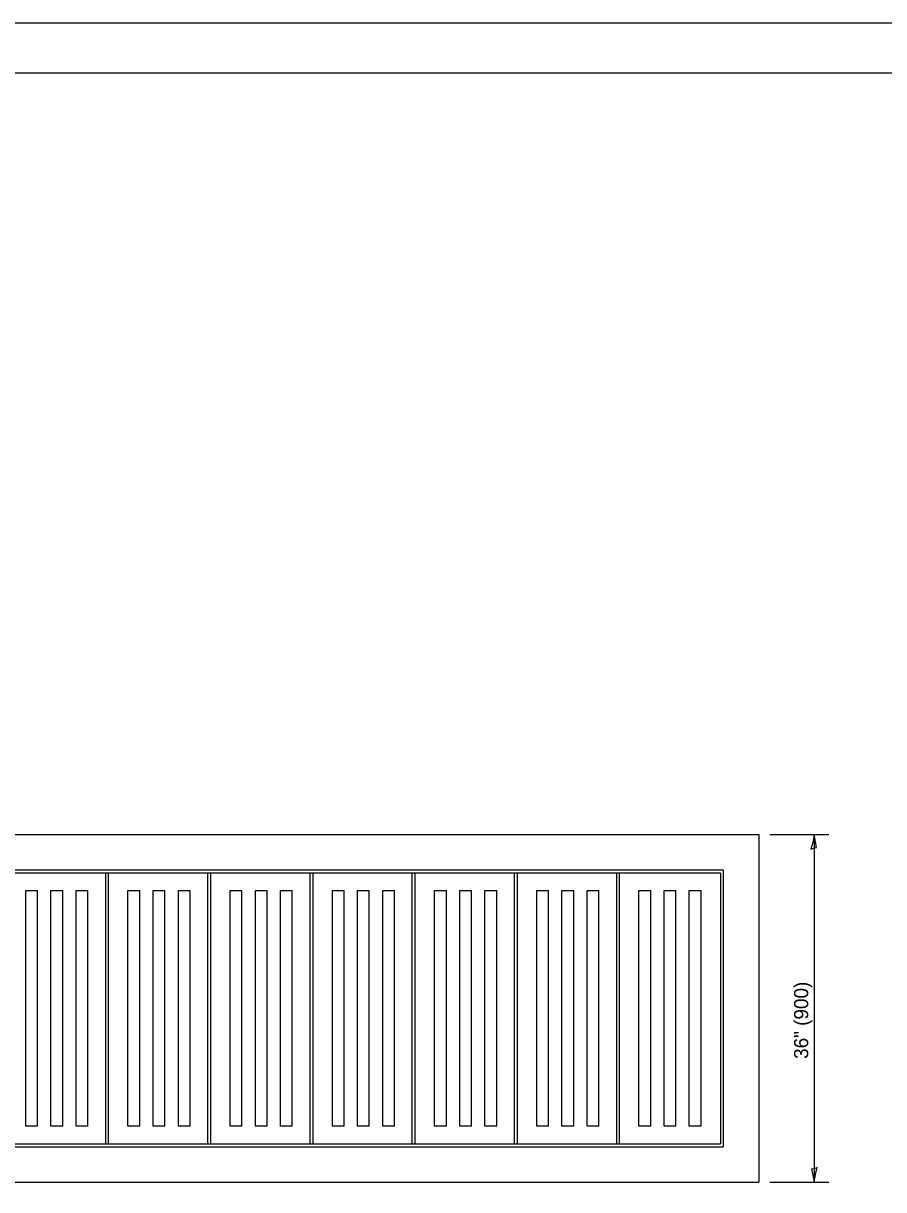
# Model space of a CAD drawing. Extents: x 100793 to 101473, y 99953 to 100393.
# Drawn here: x 101026.9 to 101200.2, y 100158.1 to 100393.1 of the extents above; entities that cross this region are included whole.
import ezdxf

# ---------------------------------------------------------------- set-up
doc = ezdxf.new("R2010")
doc.units = 0
for name, color, linetype in [('Design_PR_Roadway Dimensions', 7, 'Continuous'), ('Level 43', 7, 'Continuous'), ('Level 52', 7, 'Continuous'), ('Sheets_50 Reference Boundary', 7, 'Continuous'), ('Sheets_General Details', 7, 'Continuous'), ('Sheets_Printer Plotting Border', 7, 'Continuous')]:
    doc.layers.add(name, color=color, linetype=linetype)

msp = doc.modelspace()

# ---------------------------------------------------------------- linework, layer by layer
at = {"layer": 'Level 43'}
for p, q in [((101177.26, 100229.66), (101189.15, 100229.66)), ((101186.18, 100229.66), (101186.18, 100159.6)), ((101177.26, 100159.6), (101189.15, 100159.6))]:
    msp.add_line(p, q, dxfattribs=at)
for points in [[(101185.56, 100226.69), (101186.13, 100226.93), (101186.68, 100227.03), (101186.44, 100228.18), (101186.18, 100229.66), (101185.9, 100228.08)], [(101186.8, 100162.57), (101186.23, 100162.33), (101185.69, 100162.23), (101185.93, 100161.09), (101186.18, 100159.6), (101186.47, 100161.19)]]:
    msp.add_lwpolyline(points, close=True, dxfattribs=at)
at = {"layer": 'Level 52'}
for p, q in [((100850.85, 100229.66), (101175.03, 100229.66)), ((101175.03, 100229.66), (101175.03, 100159.6)), ((100857.97, 100222.54), (101167.9, 100222.54)), ((101167.9, 100222.54), (101167.9, 100166.73)), ((100858.57, 100221.94), (101167.31, 100221.94)), ((101043.51, 100167.32), (101043.51, 100221.94)), ((101043.51, 100167.32), (101043.51, 100221.94)), ((101043.51, 100167.32), (101043.51, 100221.94)), ((101043.51, 100167.32), (101043.51, 100221.94)), ((101043.51, 100167.32), (101043.51, 100221.94)), ((101043.51, 100167.32), (101043.51, 100221.94)), ((101043.51, 100167.32), (101043.51, 100221.94)), ((101043.51, 100167.32), (101043.51, 100221.94)), ((101043.51, 100167.32), (101043.51, 100221.94)), ((101043.51, 100167.32), (101043.51, 100221.94)), ((101043.51, 100167.32), (101043.51, 100221.94)), ((101043.51, 100167.32), (101043.51, 100221.94)), ((101043.51, 100167.32), (101043.51, 100221.94)), ((101043.51, 100167.32), (101043.51, 100221.94)), ((101043.51, 100167.32), (101043.51, 100221.94)), ((101043.51, 100167.32), (101043.51, 100221.94)), ((101043.51, 100167.32), (101043.51, 100221.94)), ((101043.51, 100167.32), (101043.51, 100221.94)), ((101043.51, 100167.32), (101043.51, 100221.94)), ((101043.51, 100167.32), (101043.51, 100221.94)), ((101043.51, 100167.32), (101043.51, 100221.94)), ((101044.1, 100167.32), (101044.1, 100221.94)), ((101044.1, 100167.32), (101044.1, 100221.94)), ((101044.1, 100167.32), (101044.1, 100221.94)), ((101044.1, 100167.32), (101044.1, 100221.94)), ((101044.1, 100167.32), (101044.1, 100221.94)), ((101044.1, 100167.32), (101044.1, 100221.94)), ((101044.1, 100167.32), (101044.1, 100221.94)), ((101044.1, 100167.32), (101044.1, 100221.94)), ((101044.1, 100167.32), (101044.1, 100221.94)), ((101044.1, 100167.32), (101044.1, 100221.94)), ((101044.1, 100167.32), (101044.1, 100221.94)), ((101044.1, 100167.32), (101044.1, 100221.94)), ((101044.1, 100167.32), (101044.1, 100221.94)), ((101044.1, 100167.32), (101044.1, 100221.94)), ((101044.1, 100167.32), (101044.1, 100221.94)), ((101044.1, 100167.32), (101044.1, 100221.94)), ((101044.1, 100167.32), (101044.1, 100221.94)), ((101044.1, 100167.32), (101044.1, 100221.94)), ((101044.1, 100167.32), (101044.1, 100221.94)), ((101044.1, 100167.32), (101044.1, 100221.94)), ((101044.1, 100167.32), (101044.1, 100221.94)), ((101064.1, 100167.32), (101064.1, 100221.94)), ((101064.1, 100167.32), (101064.1, 100221.94)), ((101064.1, 100167.32), (101064.1, 100221.94)), ((101064.1, 100167.32), (101064.1, 100221.94)), ((101064.1, 100167.32), (101064.1, 100221.94)), ((101064.1, 100167.32), (101064.1, 100221.94)), ((101064.1, 100167.32), (101064.1, 100221.94)), ((101064.1, 100167.32), (101064.1, 100221.94)), ((101064.1, 100167.32), (101064.1, 100221.94)), ((101064.1, 100167.32), (101064.1, 100221.94)), ((101064.1, 100167.32), (101064.1, 100221.94)), ((101064.1, 100167.32), (101064.1, 100221.94)), ((101064.1, 100167.32), (101064.1, 100221.94)), ((101064.1, 100167.32), (101064.1, 100221.94)), ((101064.1, 100167.32), (101064.1, 100221.94)), ((101064.69, 100167.32), (101064.69, 100221.94)), ((101064.69, 100167.32), (101064.69, 100221.94)), ((101064.69, 100167.32), (101064.69, 100221.94)), ((101064.69, 100167.32), (101064.69, 100221.94)), ((101064.69, 100167.32), (101064.69, 100221.94)), ((101064.69, 100167.32), (101064.69, 100221.94)), ((101064.69, 100167.32), (101064.69, 100221.94)), ((101064.69, 100167.32), (101064.69, 100221.94)), ((101064.69, 100167.32), (101064.69, 100221.94)), ((101064.69, 100167.32), (101064.69, 100221.94)), ((101064.69, 100167.32), (101064.69, 100221.94)), ((101064.69, 100167.32), (101064.69, 100221.94)), ((101064.69, 100167.32), (101064.69, 100221.94)), ((101064.69, 100167.32), (101064.69, 100221.94)), ((101064.69, 100167.32), (101064.69, 100221.94)), ((101084.68, 100167.32), (101084.68, 100221.94)), ((101084.68, 100167.32), (101084.68, 100221.94)), ((101084.68, 100167.32), (101084.68, 100221.94)), ((101084.68, 100167.32), (101084.68, 100221.94)), ((101084.68, 100167.32), (101084.68, 100221.94)), ((101084.68, 100167.32), (101084.68, 100221.94)), ((101084.68, 100167.32), (101084.68, 100221.94)), ((101084.68, 100167.32), (101084.68, 100221.94)), ((101084.68, 100167.32), (101084.68, 100221.94)), ((101084.68, 100167.32), (101084.68, 100221.94)), ((101085.28, 100167.32), (101085.28, 100221.94)), ((101085.28, 100167.32), (101085.28, 100221.94)), ((101085.28, 100167.32), (101085.28, 100221.94)), ((101085.28, 100167.32), (101085.28, 100221.94)), ((101085.28, 100167.32), (101085.28, 100221.94)), ((101085.28, 100167.32), (101085.28, 100221.94)), ((101085.28, 100167.32), (101085.28, 100221.94)), ((101085.28, 100167.32), (101085.28, 100221.94)), ((101085.28, 100167.32), (101085.28, 100221.94)), ((101085.28, 100167.32), (101085.28, 100221.94)), ((101105.26, 100167.32), (101105.26, 100221.94)), ((101105.26, 100167.32), (101105.26, 100221.94)), ((101105.26, 100167.32), (101105.26, 100221.94)), ((101105.26, 100167.32), (101105.26, 100221.94)), ((101105.26, 100167.32), (101105.26, 100221.94)), ((101105.26, 100167.32), (101105.26, 100221.94)), ((101105.85, 100167.32), (101105.85, 100221.94)), ((101105.85, 100167.32), (101105.85, 100221.94)), ((101105.85, 100167.32), (101105.85, 100221.94)), ((101105.85, 100167.32), (101105.85, 100221.94)), ((101105.85, 100167.32), (101105.85, 100221.94)), ((101105.85, 100167.32), (101105.85, 100221.94)), ((101125.84, 100167.32), (101125.84, 100221.94)), ((101125.84, 100167.32), (101125.84, 100221.94)), ((101125.84, 100167.32), (101125.84, 100221.94)), ((101126.43, 100167.32), (101126.43, 100221.94)), ((101126.43, 100167.32), (101126.43, 100221.94)), ((101126.43, 100167.32), (101126.43, 100221.94)), ((101146.43, 100167.32), (101146.43, 100221.94)), ((101147.02, 100167.32), (101147.02, 100221.94)), ((101167.31, 100221.94), (101167.31, 100167.32)), ((101027.41, 100218.38), (101029.78, 100218.38)), ((101027.41, 100170.88), (101027.41, 100218.38)), ((101029.78, 100170.88), (101029.78, 100218.38)), ((101032.48, 100218.38), (101034.85, 100218.38)), ((101032.48, 100170.88), (101032.48, 100218.38)), ((101034.85, 100170.88), (101034.85, 100218.38)), ((101037.55, 100218.38), (101039.93, 100218.38)), ((101037.55, 100170.88), (101037.55, 100218.38)), ((101039.93, 100170.88), (101039.93, 100218.38)), ((101047.99, 100218.38), (101050.37, 100218.38)), ((101047.99, 100170.88), (101047.99, 100218.38)), ((101050.37, 100170.88), (101050.37, 100218.38)), ((101053.06, 100218.38), (101055.44, 100218.38)), ((101053.06, 100170.88), (101053.06, 100218.38)), ((101055.44, 100170.88), (101055.44, 100218.38)), ((101058.14, 100218.38), (101060.51, 100218.38)), ((101058.14, 100170.88), (101058.14, 100218.38)), ((101060.51, 100170.88), (101060.51, 100218.38)), ((101068.57, 100218.38), (101070.95, 100218.38)), ((101068.57, 100170.88), (101068.57, 100218.38)), ((101070.95, 100170.88), (101070.95, 100218.38)), ((101073.65, 100218.38), (101076.02, 100218.38)), ((101073.65, 100170.88), (101073.65, 100218.38)), ((101076.02, 100170.88), (101076.02, 100218.38)), ((101078.72, 100218.38), (101081.09, 100218.38)), ((101078.72, 100170.88), (101078.72, 100218.38)), ((101081.09, 100170.88), (101081.09, 100218.38)), ((101089.16, 100218.38), (101091.53, 100218.38)), ((101089.16, 100170.88), (101089.16, 100218.38)), ((101091.53, 100170.88), (101091.53, 100218.38)), ((101094.23, 100218.38), (101096.6, 100218.38)), ((101094.23, 100170.88), (101094.23, 100218.38)), ((101096.6, 100170.88), (101096.6, 100218.38)), ((101099.3, 100218.38), (101101.68, 100218.38)), ((101099.3, 100170.88), (101099.3, 100218.38)), ((101101.68, 100170.88), (101101.68, 100218.38)), ((101109.74, 100218.38), (101112.12, 100218.38)), ((101109.74, 100170.88), (101109.74, 100218.38)), ((101112.12, 100170.88), (101112.12, 100218.38)), ((101114.81, 100218.38), (101117.19, 100218.38)), ((101114.81, 100170.88), (101114.81, 100218.38)), ((101117.19, 100170.88), (101117.19, 100218.38)), ((101119.88, 100218.38), (101122.26, 100218.38)), ((101119.88, 100170.88), (101119.88, 100218.38)), ((101122.26, 100170.88), (101122.26, 100218.38)), ((101130.32, 100218.38), (101132.7, 100218.38)), ((101130.32, 100170.88), (101130.32, 100218.38)), ((101132.7, 100170.88), (101132.7, 100218.38)), ((101135.4, 100218.38), (101137.77, 100218.38)), ((101135.4, 100170.88), (101135.4, 100218.38)), ((101137.77, 100170.88), (101137.77, 100218.38)), ((101140.47, 100218.38), (101142.84, 100218.38)), ((101140.47, 100170.88), (101140.47, 100218.38)), ((101142.84, 100170.88), (101142.84, 100218.38)), ((101150.9, 100218.38), (101153.28, 100218.38)), ((101150.9, 100170.88), (101150.9, 100218.38)), ((101153.28, 100170.88), (101153.28, 100218.38)), ((101155.98, 100170.88), (101155.98, 100218.38)), ((101155.98, 100218.38), (101158.36, 100218.38)), ((101158.36, 100170.88), (101158.36, 100218.38)), ((101161.05, 100170.88), (101161.05, 100218.38)), ((101161.05, 100218.38), (101163.43, 100218.38)), ((101163.43, 100170.88), (101163.43, 100218.38)), ((101029.78, 100170.88), (101027.41, 100170.88)), ((101034.85, 100170.88), (101032.48, 100170.88)), ((101039.93, 100170.88), (101037.55, 100170.88)), ((101050.37, 100170.88), (101047.99, 100170.88)), ((101055.44, 100170.88), (101053.06, 100170.88)), ((101060.51, 100170.88), (101058.14, 100170.88)), ((101070.95, 100170.88), (101068.57, 100170.88)), ((101076.02, 100170.88), (101073.65, 100170.88)), ((101081.09, 100170.88), (101078.72, 100170.88)), ((101091.53, 100170.88), (101089.16, 100170.88)), ((101096.6, 100170.88), (101094.23, 100170.88)), ((101101.68, 100170.88), (101099.3, 100170.88)), ((101112.12, 100170.88), (101109.74, 100170.88)), ((101117.19, 100170.88), (101114.81, 100170.88)), ((101122.26, 100170.88), (101119.88, 100170.88)), ((101132.7, 100170.88), (101130.32, 100170.88)), ((101137.77, 100170.88), (101135.4, 100170.88)), ((101142.84, 100170.88), (101140.47, 100170.88)), ((101153.28, 100170.88), (101150.9, 100170.88)), ((101158.36, 100170.88), (101155.98, 100170.88)), ((101163.43, 100170.88), (101161.05, 100170.88)), ((100857.97, 100166.73), (101167.9, 100166.73)), ((100858.57, 100167.32), (101167.31, 100167.32)), ((100850.85, 100159.6), (101175.03, 100159.6))]:
    msp.add_line(p, q, dxfattribs=at)
at = {"layer": 'Sheets_50 Reference Boundary'}
msp.add_lwpolyline([(100833.23, 100383.09), (101463.23, 100383.09), (101463.23, 99983.1), (100833.23, 99983.1)], close=True, dxfattribs=at)
at = {"layer": 'Sheets_General Details'}
msp.add_line((101473.23, 100393.1), (100793.23, 100393.1), dxfattribs=at)
msp.add_lwpolyline([(100833.23, 100383.1), (101463.23, 100383.1), (101463.23, 99963.1), (100833.23, 99963.1)], close=True, dxfattribs=at)
at = {"layer": 'Sheets_Printer Plotting Border'}
msp.add_lwpolyline([(100793.23, 99953.1), (101473.23, 99953.1), (101473.23, 100393.1), (100793.23, 100393.1)], close=True, dxfattribs=at)

# ---------------------------------------------------------------- texts
at = {"layer": 'Design_PR_Roadway Dimensions'}
msp.add_text('36" (900)', height=2.85, rotation=90, dxfattribs=at).set_placement((101185, 100184.47))

doc.saveas('drawing.dxf')
